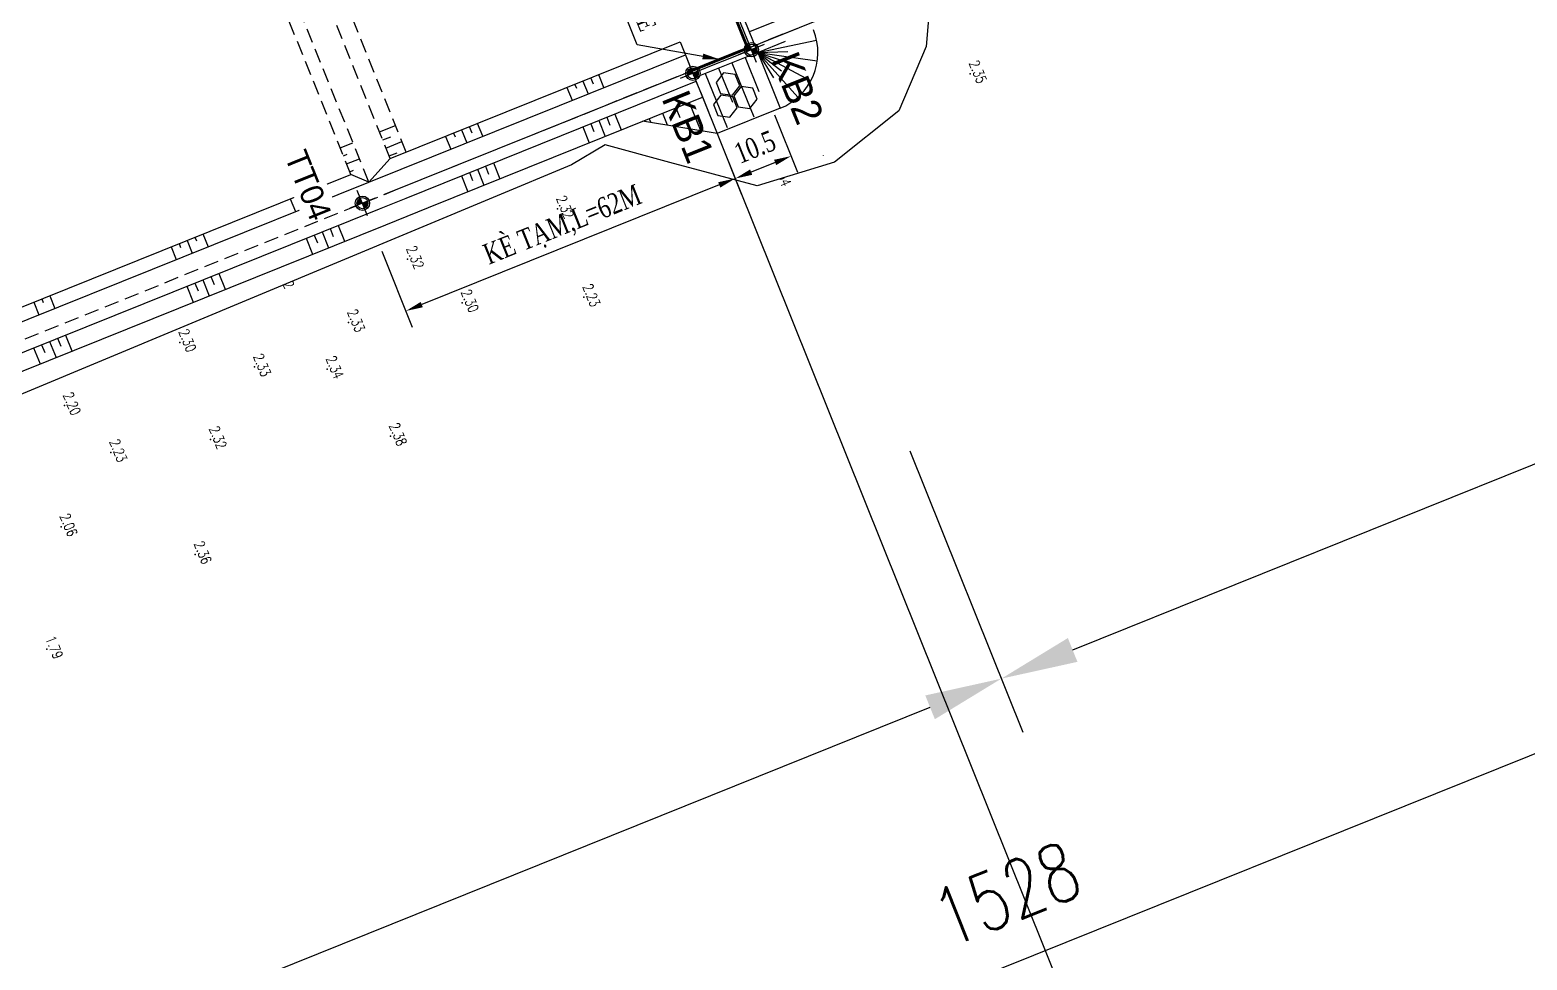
# Model space of a CAD drawing. Header units: millimetres. Extents: x 405522 to 410309, y 2303080 to 2310223.
# Drawn here: x 407684.7 to 407945.7, y 2306185.5 to 2306347.6 of the extents above; entities that cross this region are included whole.
import ezdxf
from ezdxf.enums import TextEntityAlignment as Align
from ezdxf.xclip import XClip

# ---------------------------------------------------------------- set-up
doc = ezdxf.new("R2010")
doc.units = ezdxf.units.MM
doc.header["$LTSCALE"] = 10
doc.header["$MEASUREMENT"] = 0
doc.header["$XCLIPFRAME"] = 0
doc.linetypes.add('HIDDEN', pattern=[0.375, 0.25, -0.125])
doc.layers.get('0').update_dxf_attribs({"linetype": 'CONTINUOUS'})
doc.layers.get('Defpoints').update_dxf_attribs({"linetype": 'CONTINUOUS'})
for name, color, linetype in [('Bao', 1, 'CONTINUOUS'), ('caodo', 7, 'CONTINUOUS'), ('DIM', 4, 'CONTINUOUS'), ('DLINE', 4, 'CONTINUOUS'), ('Hatch', 8, 'CONTINUOUS'), ('Ke', 3, 'CONTINUOUS'), ('Main', 3, 'CONTINUOUS'), ('Material', 8, 'CONTINUOUS'), ('MD', 8, 'CONTINUOUS'), ('mois', 3, 'CONTINUOUS'), ('text', 7, 'CONTINUOUS'), ('w', 8, 'CONTINUOUS')]:
    doc.layers.add(name, color=color, linetype=linetype)
doc.styles.add('1', font='VHAVAN_2.TTF')
doc.styles.add('Bold', font='VHAVANB_1.TTF')
doc.styles.add('Dien', font='simplex.shx', dxfattribs={"width": 0.75})
doc.styles.add('TextH', font='vntimeh.shx', dxfattribs={"width": 0.75})
doc.styles.add('txt', font='romans.shx', dxfattribs={"height": 0.2})
doc.dimstyles.new('D2', dxfattribs={"dimscale": 2, "dimtxt": 1.8, "dimasz": 1.5, "dimexe": 1.5, "dimexo": 2, "dimgap": 1, "dimtad": 1, "dimdec": 1, "dimdsep": 46, "dimtxsty": 'TextH', "dimcen": 2.5, "dimclrd": 4, "dimclre": 4, "dimclrt": 7, "dimadec": 1, "dimazin": 2, "dimtfac": 1, "dimtdec": 1, "dimtmove": 1, "dimatfit": 0, "dimfxl": 0.25, "dimtolj": 1, "dimtzin": 0, "dimlwd": -1, "dimlwe": -1, "dimarcsym": 0})
doc.dimstyles.new('D6.7', dxfattribs={"dimscale": 6.7, "dimtxt": 1.5, "dimasz": 2, "dimexe": 1.5, "dimexo": 0.5, "dimgap": 1, "dimtad": 1, "dimdec": 0, "dimdsep": 46, "dimtxsty": 'Dien', "dimcen": 1, "dimclrd": 256, "dimclre": 256, "dimclrt": 7, "dimaunit": 1, "dimadec": 3, "dimazin": 0, "dimtfac": 1, "dimtdec": 0, "dimtmove": 1, "dimatfit": 0, "dimfxl": 1, "dimtolj": 1, "dimtzin": 0, "dimlwe": -1, "dimarcsym": 0})

# ---------------------------------------------------------------- blocks, each defined once
blk = doc.blocks.new('*D3')
at = {"layer": 'Defpoints', "color": 0, "linetype": 'Continuous'}
for p in [(407836.8, 2306277.35), (407854.03, 2306234.53), (407115.96, 2305987.3)]:
    blk.add_point(p, dxfattribs=at)
at = {"layer": 'DIM', "linetype": 'Continuous'}
for p, q in [((407838.05, 2306274.24), (407857.79, 2306225.21)), ((407117.22, 2305984.19), (407136.95, 2305935.16))]:
    blk.add_line(p, q, dxfattribs=at)
at = {"layer": 'DIM', "linetype": 'Continuous', "lineweight": -2}
blk.add_line((407145.63, 2305949.48), (407841.6, 2306229.53), dxfattribs=at)
at = {"layer": 'DIM', "linetype": 'Continuous'}
for points in [[(407840.77, 2306231.6), (407842.44, 2306227.46), (407854.03, 2306234.53)], [(407144.79, 2305951.55), (407146.46, 2305947.41), (407133.19, 2305944.48)]]:
    blk.add_solid(points, dxfattribs=at)
at = {"layer": 'DIM', "color": 7, "linetype": 'Continuous', "insert": (407489.24, 2306100.38), "char_height": 10.05, "attachment_point": 5, "rotation": 21.9189, "style": 'Dien'}
blk.add_mtext('\\A1;777', dxfattribs=at)
blk = doc.blocks.new('*D4')
at = {"layer": 'Defpoints', "color": 0, "linetype": 'Continuous'}
for p in [(408115.12, 2306389.34), (408132.35, 2306346.52), (407836.8, 2306277.35)]:
    blk.add_point(p, dxfattribs=at)
at = {"layer": 'DIM', "linetype": 'Continuous'}
for p, q in [((408116.37, 2306386.23), (408136.1, 2306337.2)), ((407838.05, 2306274.24), (407857.79, 2306225.21))]:
    blk.add_line(p, q, dxfattribs=at)
at = {"layer": 'DIM', "linetype": 'Continuous', "lineweight": -2}
blk.add_line((407866.47, 2306239.54), (408119.92, 2306341.52), dxfattribs=at)
at = {"layer": 'DIM', "linetype": 'Continuous'}
for points in [[(408119.08, 2306343.59), (408120.75, 2306339.45), (408132.35, 2306346.52)], [(407865.63, 2306241.61), (407867.3, 2306237.46), (407854.03, 2306234.53)]]:
    blk.add_solid(points, dxfattribs=at)
at = {"layer": 'DIM', "color": 7, "linetype": 'Continuous', "insert": (407988.81, 2306301.4), "char_height": 10.05, "attachment_point": 5, "rotation": 21.9189, "style": 'Dien'}
blk.add_mtext('\\A1;300', dxfattribs=at)
blk = doc.blocks.new('*D6')
at = {"layer": 'Defpoints', "color": 0, "linetype": 'Continuous'}
for p in [(408519.48, 2306591.77), (407115.96, 2305987.3), (407150.7, 2305900.97)]:
    blk.add_point(p, dxfattribs=at)
at = {"layer": 'DIM', "linetype": 'Continuous'}
for p, q in [((408520.73, 2306588.66), (408571.73, 2306461.93)), ((407117.22, 2305984.19), (407154.45, 2305891.65))]:
    blk.add_line(p, q, dxfattribs=at)
at = {"layer": 'DIM', "linetype": 'Continuous', "lineweight": -2}
blk.add_line((408555.54, 2306466.25), (407163.13, 2305905.97), dxfattribs=at)
at = {"layer": 'DIM', "linetype": 'Continuous'}
for points in [[(408554.71, 2306468.33), (408556.38, 2306464.18), (408567.98, 2306471.26)], [(407162.3, 2305908.04), (407163.97, 2305903.9), (407150.7, 2305900.97)]]:
    blk.add_solid(points, dxfattribs=at)
at = {"layer": 'DIM', "color": 7, "linetype": 'Continuous', "insert": (407854.96, 2306196.99), "char_height": 10.05, "attachment_point": 5, "rotation": 21.9189, "style": 'Dien'}
blk.add_mtext('\\A1;1528', dxfattribs=at)
blk = doc.blocks.new('A$C2EB2327C')
h = blk.add_hatch(color=256)
h.paths.add_polyline_path([(0, 3.8), (0, 0), (3.8, 0, 0.414214)])
h.paths.add_polyline_path([(0, 0), (-3.8, 0, 0.414214), (0, -3.8)])
for p, q in [((9.6, 0), (-9.6, 0)), ((0, 9.6), (0, -9.6))]:
    blk.add_line(p, q)
for radius in [5, 3.85]:
    blk.add_circle((0, 0), radius)
blk = doc.blocks.new('20')
at = {"layer": 'caodo', "color": 8, "linetype": 'Continuous'}
for p in [(241.05, -968.49, 0.03), (169.09, -992.07), (142.95, -1000.84), (173.68, -1007.46, -0.09), (152.49, -1008.42, -0.02), (132.66, -1011.88, 0.01), (103.24, -1015.33, -0.02), (116.25, -1019.62, 0.01), (128.92, -1020.01, 0.02), (83.11, -1026.35, -0.12), (108.57, -1032.25), (139.96, -1031.69, 0.06), (91.19, -1034.52, -0.09), (82.53, -1047.49, -0.26), (105.91, -1052.3, 0.04), (80.03, -1068.84, -0.53)]:
    blk.add_point(p, dxfattribs=at)
at = {"layer": 'caodo', "color": 8, "linetype": 'Continuous', "style": 'txt', "width": 0.75}
for s, p in [('2.35', (241.55, -968.49, 0.03)), ('2.34', (207.49, -986.45, 0.02)), ('2.32', (169.59, -992.07)), ('2.32', (143.45, -1000.84)), ('2.32', (120.83, -1004.26)), ('2.30', (152.99, -1008.42, -0.02)), ('2.23', (174.18, -1007.46, -0.09)), ('2.33', (133.16, -1011.88, 0.01)), ('2.30', (103.74, -1015.33, -0.02)), ('2.33', (116.75, -1019.62, 0.01)), ('2.34', (129.42, -1020.01, 0.02)), ('2.20', (83.61, -1026.35, -0.12)), ('2.32', (109.07, -1032.25)), ('2.38', (140.46, -1031.69, 0.06)), ('2.23', (91.69, -1034.52, -0.09)), ('2.06', (83.03, -1047.49, -0.26)), ('2.36', (106.41, -1052.3, 0.04)), ('1.79', (80.53, -1068.84, -0.53))]:
    blk.add_text(s, height=1.8, rotation=292, dxfattribs=at).set_placement(p, align=Align.CENTER)
blk = doc.blocks.new('*D44')
at = {"layer": 'Defpoints', "color": 0, "linetype": 'Continuous'}
for p in [(407812.98, 2306336.57), (407803.21, 2306332.71), (407807.63, 2306321.72)]:
    blk.add_point(p, dxfattribs=at)
at = {"layer": 'DIM', "color": 4}
for p, q in [((407814.47, 2306332.86), (407818.49, 2306322.86)), ((407804.7, 2306329), (407808.75, 2306318.94)), ((407814.59, 2306324.52), (407810.41, 2306322.84))]:
    blk.add_line(p, q, dxfattribs=at)
at = {"layer": 'DIM', "color": 4, "linetype": 'Continuous'}
for points in [[(407814.4, 2306324.99), (407814.78, 2306324.06), (407817.37, 2306325.64)], [(407810.23, 2306323.31), (407810.6, 2306322.38), (407807.63, 2306321.72)]]:
    blk.add_solid(points, dxfattribs=at)
at = {"layer": 'DIM', "color": 7, "linetype": 'Continuous', "insert": (407811.08, 2306327.21), "char_height": 3.6, "attachment_point": 5, "rotation": 21.9189, "style": 'TextH'}
blk.add_mtext('\\A1;10.5', dxfattribs=at)
blk = doc.blocks.new('*D45')
at = {"layer": 'Defpoints', "color": 0, "linetype": 'Continuous'}
for p in [(407803.21, 2306332.71), (407744.5, 2306312.79), (407750.2, 2306298.63)]:
    blk.add_point(p, dxfattribs=at)
at = {"layer": 'DIM', "color": 4}
for p, q in [((407804.7, 2306329), (407808.75, 2306318.95)), ((407804.84, 2306320.61), (407752.99, 2306299.75)), ((407746, 2306309.08), (407751.32, 2306295.84))]:
    blk.add_line(p, q, dxfattribs=at)
at = {"layer": 'DIM', "color": 4, "linetype": 'Continuous'}
for points in [[(407804.66, 2306321.08), (407805.03, 2306320.15), (407807.63, 2306321.73)], [(407752.8, 2306300.21), (407753.17, 2306299.28), (407750.2, 2306298.63)]]:
    blk.add_solid(points, dxfattribs=at)
at = {"layer": 'DIM', "color": 7, "linetype": 'Continuous', "insert": (407777.64, 2306313.34), "char_height": 3.6, "attachment_point": 5, "rotation": 21.9189, "style": 'TextH'}
blk.add_mtext('\\A1;kÌ t¹m,l=62m', dxfattribs=at)
blk = doc.blocks.new('Graded rock')
for points in [[(3.01, 2.04), (1.97, 3.84), (-0.11, 3.84), (-1.14, 2.04), (-0.11, 0.24), (1.97, 0.24)], [(-0.3, 0.07), (-1.34, 1.87), (-3.42, 1.87), (-4.46, 0.07), (-3.42, -1.73), (-1.34, -1.73)], [(3.12, -1.8), (2.08, 0), (0, 0), (-1.04, -1.8), (0, -3.6), (2.08, -3.6)]]:
    blk.add_lwpolyline(points, close=True)
blk = doc.blocks.new('*D50')
at = {"layer": 'Defpoints', "color": 0, "linetype": 'Continuous'}
for p in [(407494.82, 2306933.31), (408995.35, 2306821.5), (407742.64, 2306317.43)]:
    blk.add_point(p, dxfattribs=at)
at = {"layer": 'Hatch', "color": 4, "linetype": 'Continuous'}
for p, q in [((407498.53, 2306934.8), (408750.32, 2307438.5)), ((408748.65, 2307434.6), (408994.23, 2306824.28)), ((407746.35, 2306318.92), (408998.14, 2306822.62))]:
    blk.add_line(p, q, dxfattribs=at)
for points in [[(408749.12, 2307434.78), (408748.19, 2307434.41), (408747.53, 2307437.38)], [(408994.7, 2306824.47), (408993.77, 2306824.09), (408995.35, 2306821.5)]]:
    blk.add_solid(points, dxfattribs=at)
at = {"layer": 'Hatch', "color": 7, "linetype": 'Continuous', "insert": (408874.97, 2307130.86), "char_height": 3.6, "attachment_point": 5, "rotation": 291.9189, "style": 'TextH'}
blk.add_mtext('\\A1;663.9', dxfattribs=at)
blk = doc.blocks.new('*D51')
at = {"layer": 'Defpoints', "color": 0, "linetype": 'Continuous'}
for p in [(407800.25, 2306340.07), (407088.98, 2306054.36), (407229.95, 2305703.42)]:
    blk.add_point(p, dxfattribs=at)
at = {"layer": 'Hatch', "color": 4, "linetype": 'Continuous'}
for p, q in [((407801.74, 2306336.36), (407942.34, 2305986.34)), ((407090.47, 2306050.65), (407231.07, 2305700.63)), ((407938.44, 2305988.01), (407232.74, 2305704.54))]:
    blk.add_line(p, q, dxfattribs=at)
for points in [[(407938.25, 2305988.47), (407938.62, 2305987.54), (407941.22, 2305989.13)], [(407232.55, 2305705), (407232.92, 2305704.07), (407229.95, 2305703.42)]]:
    blk.add_solid(points, dxfattribs=at)
at = {"layer": 'Hatch', "color": 7, "linetype": 'Continuous', "insert": (407584.17, 2305849.8), "char_height": 3.6, "attachment_point": 5, "rotation": 21.8848, "style": 'TextH'}
blk.add_mtext('\\A1;766.5', dxfattribs=at)
blk = doc.blocks.new('*D53')
at = {"layer": 'Defpoints', "color": 0, "linetype": 'Continuous'}
for p in [(407800.25, 2306340.07), (407088.98, 2306054.36), (407189, 2305805.36)]:
    blk.add_point(p, dxfattribs=at)
at = {"layer": 'Hatch', "color": 4, "linetype": 'Continuous'}
for p, q in [((407801.74, 2306336.36), (407901.39, 2306088.29)), ((407897.49, 2306089.95), (407191.79, 2305806.48)), ((407090.47, 2306050.65), (407190.12, 2305802.58))]:
    blk.add_line(p, q, dxfattribs=at)
for points in [[(407897.3, 2306090.42), (407897.67, 2306089.49), (407900.27, 2306091.07)], [(407191.6, 2305806.94), (407191.97, 2305806.02), (407189, 2305805.36)]]:
    blk.add_solid(points, dxfattribs=at)
at = {"layer": 'Hatch', "color": 7, "linetype": 'Continuous', "insert": (407543.22, 2305951.74), "char_height": 3.6, "attachment_point": 5, "rotation": 21.8848, "style": 'TextH'}
blk.add_mtext('\\A1;766.5', dxfattribs=at)
blk = doc.blocks.new('*D54')
at = {"layer": 'Defpoints', "color": 0, "linetype": 'Continuous'}
for p in [(408495.7, 2307336.05), (407494.82, 2306933.31), (407742.64, 2306317.43)]:
    blk.add_point(p, dxfattribs=at)
at = {"layer": 'Hatch', "color": 4, "linetype": 'Continuous'}
for p, q in [((407498.53, 2306934.8), (408498.49, 2307337.17)), ((408742.4, 2306722.95), (408496.82, 2307333.26)), ((407746.35, 2306318.92), (408746.31, 2306721.28))]:
    blk.add_line(p, q, dxfattribs=at)
for points in [[(408497.29, 2307333.45), (408496.36, 2307333.08), (408495.7, 2307336.05)], [(408742.87, 2306723.13), (408741.94, 2306722.76), (408743.52, 2306720.16)]]:
    blk.add_solid(points, dxfattribs=at)
at = {"layer": 'Hatch', "color": 7, "linetype": 'Continuous', "insert": (408623.14, 2307029.52), "char_height": 3.6, "attachment_point": 5, "rotation": 291.9189, "style": 'TextH'}
blk.add_mtext('\\A1;663.9', dxfattribs=at)

msp = doc.modelspace()

# ---------------------------------------------------------------- linework, layer by layer
at = {"layer": 'Bao', "const_width": 0.5, "flags": 128}
msp.add_lwpolyline([(407800.06, 2306340.54), (407809.8, 2306344.46), (407634.35, 2306780.48)], dxfattribs=at)
at = {"layer": 'Ke', "color": 8, "linetype": 'HIDDEN'}
for p, q in [((407747.49, 2306325.2), (407571.29, 2306763.08)), ((407743.74, 2306321.11), (407568.52, 2306756.58)), ((407750.27, 2306326.32), (407576.84, 2306757.34)), ((407740.62, 2306322.44), (407567.19, 2306753.46))]:
    msp.add_line(p, q, dxfattribs=at)
at = {"layer": 'Ke', "linetype": 'Continuous'}
for p, q in [((407747.49, 2306325.2), (407798.05, 2306345.54)), ((407743.74, 2306321.11), (407798.94, 2306343.32)), ((407750.25, 2306318.33), (407800.81, 2306338.68)), ((407754.15, 2306316.67), (407801.93, 2306335.9)), ((407745.61, 2306316.47), (407750.25, 2306318.33)), ((407746.73, 2306313.68), (407754.15, 2306316.67))]:
    msp.add_line(p, q, dxfattribs=at)
at = {"layer": 'Ke', "color": 7, "linetype": 'Continuous'}
for p, q in [((407778.29, 2306337.59), (407779.19, 2306335.37)), ((407779.68, 2306338.15), (407779.94, 2306337.51)), ((407781.07, 2306338.71), (407781.97, 2306336.49)), ((407782.91, 2306338.16), (407782.46, 2306339.27)), ((407784.75, 2306337.61), (407783.86, 2306339.83)), ((407785.23, 2306332.41), (407785.79, 2306331.02)), ((407786.62, 2306332.97), (407787.74, 2306330.19)), ((407758.53, 2306329.64), (407758.79, 2306328.99)), ((407759.92, 2306330.2), (407760.82, 2306327.97)), ((407761.76, 2306329.65), (407761.31, 2306330.76)), ((407763.6, 2306329.09), (407762.7, 2306331.32)), ((407781.05, 2306330.73), (407782.17, 2306327.95)), ((407782.44, 2306331.29), (407783, 2306329.9)), ((407783.84, 2306331.85), (407784.96, 2306329.07)), ((407757.14, 2306329.08), (407758.03, 2306326.85)), ((407747.49, 2306325.2), (407743.74, 2306321.11)), ((407765.47, 2306324.46), (407766.59, 2306321.67)), ((407092.11, 2306061.45), (407740.62, 2306322.44)), ((407743.74, 2306321.11), (407740.62, 2306322.44)), ((407759.9, 2306322.22), (407761.02, 2306319.43)), ((407761.29, 2306322.78), (407761.85, 2306321.39)), ((407762.68, 2306323.34), (407763.8, 2306320.55)), ((407764.07, 2306323.9), (407764.63, 2306322.51)), ((407090.72, 2306058.3), (407743.74, 2306321.11)), ((407732.84, 2306319.31), (407733.74, 2306317.08)), ((407734.68, 2306318.75), (407734.24, 2306319.87)), ((407736.52, 2306318.2), (407735.63, 2306320.43)), ((407730.06, 2306318.19), (407730.96, 2306315.96)), ((407731.45, 2306318.75), (407731.71, 2306318.1)), ((407087.82, 2306051.74), (407745.61, 2306316.47)), ((407086.08, 2306047.81), (407746.73, 2306313.68)), ((407713.44, 2306311.5), (407713.7, 2306310.85)), ((407714.83, 2306312.06), (407715.73, 2306309.83)), ((407732.82, 2306311.32), (407733.94, 2306308.54)), ((407734.22, 2306311.88), (407734.78, 2306310.49)), ((407735.61, 2306312.44), (407736.73, 2306309.66)), ((407737, 2306313), (407737.56, 2306311.61)), ((407738.39, 2306313.56), (407739.51, 2306310.78)), ((407709.26, 2306309.82), (407710.16, 2306307.59)), ((407710.66, 2306310.38), (407710.92, 2306309.73)), ((407712.05, 2306310.94), (407712.94, 2306308.71)), ((407713.42, 2306303.51), (407713.98, 2306302.12)), ((407714.81, 2306304.07), (407715.93, 2306301.29)), ((407716.2, 2306304.63), (407716.76, 2306303.24)), ((407717.59, 2306305.19), (407718.71, 2306302.41)), ((407688.11, 2306301.3), (407689.01, 2306299.08)), ((407712.03, 2306302.95), (407713.15, 2306300.17)), ((407685.33, 2306300.18), (407686.22, 2306297.96)), ((407686.72, 2306300.74), (407686.98, 2306300.09)), ((407688.09, 2306293.32), (407689.21, 2306290.54)), ((407689.48, 2306293.88), (407690.04, 2306292.49)), ((407690.87, 2306294.44), (407691.99, 2306291.66)), ((407685.31, 2306292.2), (407686.43, 2306289.42)), ((407686.7, 2306292.76), (407687.26, 2306291.37))]:
    msp.add_line(p, q, dxfattribs=at)
at = {"layer": 'Ke', "color": 8, "linetype": 'Continuous'}
for p, q in [((407745.62, 2306329.84), (407748.4, 2306330.96)), ((407738.76, 2306327.08), (407740.98, 2306327.97)), ((407746.18, 2306328.45), (407747.57, 2306329.01)), ((407746.74, 2306327.05), (407749.52, 2306328.17)), ((407739.32, 2306325.68), (407739.96, 2306325.95)), ((407739.87, 2306324.29), (407742.1, 2306325.19)), ((407747.3, 2306325.66), (407748.69, 2306326.22)), ((407740.43, 2306322.9), (407741.08, 2306323.16))]:
    msp.add_line(p, q, dxfattribs=at)
at = {"layer": 'Main'}
for p, q in [((407810.45, 2306344.18), (407629.22, 2306794.58)), ((407811.55, 2306343.71), (407630, 2306794.9)), ((407798.05, 2306345.54), (407801.93, 2306335.9))]:
    msp.add_line(p, q, dxfattribs=at)
at = {"layer": 'Main', "linetype": 'Continuous'}
for p, q in [((407810.45, 2306344.18), (407800.25, 2306340.07)), ((407811.55, 2306343.71), (407800.56, 2306339.29)), ((407800.43, 2306339.61), (407800.06, 2306340.54)), ((407815.47, 2306333.97), (407804.48, 2306329.55)), ((407804.48, 2306329.55), (407791.49, 2306331.7))]:
    msp.add_line(p, q, dxfattribs=at)
at = {"layer": 'Main', "flags": 128}
msp.add_lwpolyline([(407811.55, 2306343.71), (407810.45, 2306344.18)], dxfattribs=at)
at = {"layer": 'Main', "linetype": 'Continuous'}
msp.add_arc((407811.55, 2306343.71), 10.5, 291.9189, 21.9189, dxfattribs=at)
at = {"layer": 'MD', "color": 8, "linetype": 'Continuous'}
msp.add_line((407820.39, 2306351.41), (407810.11, 2306347.28), dxfattribs=at)
at = {"layer": 'MD', "linetype": 'Continuous'}
for p, q in [((407811.55, 2306343.71), (407821.82, 2306345.88)), ((407811.55, 2306343.71), (407816.42, 2306345.67)), ((407813.51, 2306345.95), (407816.02, 2306346.96)), ((407809.37, 2306342.84), (407811.77, 2306336.89)), ((407811.55, 2306343.71), (407816.79, 2306343.89)), ((407811.55, 2306343.71), (407815.47, 2306333.97)), ((407811.55, 2306343.71), (407814.32, 2306339.26)), ((407811.55, 2306343.71), (407818.56, 2306335.9)), ((407811.55, 2306343.71), (407815.68, 2306340.48)), ((407811.55, 2306343.71), (407820.81, 2306338.77)), ((407811.55, 2306343.71), (407816.54, 2306342.08)), ((407811.55, 2306343.71), (407821.94, 2306342.24)), ((407802.42, 2306340.04), (407806.21, 2306330.62)), ((407804.74, 2306340.97), (407807.13, 2306335.03)), ((407807.06, 2306341.91), (407810.85, 2306332.48)), ((407799.61, 2306334.96), (407801.5, 2306330.27)), ((407801.55, 2306336.83), (407802.95, 2306333.35)), ((407792.65, 2306332.16), (407792.92, 2306331.49)), ((407794.97, 2306333.1), (407795.78, 2306331.09)), ((407797.29, 2306334.03), (407797.96, 2306332.35)), ((407822.95, 2306325.75), (407822.98, 2306325.71))]:
    msp.add_line(p, q, dxfattribs=at)
at = {"layer": 'mois', "color": 6, "linetype": 'HIDDEN'}
msp.add_lwpolyline([(406742.66, 2306987.54), (407088.98, 2306054.36), (408088.11, 2306456.46), (407716.71, 2307379.48)], close=True, dxfattribs=at)
at = {"layer": 'w', "linetype": 'Continuous', "flags": 128}
msp.add_lwpolyline([(407920.28, 2306854.97), (408077.54, 2306473.33), (407988.58, 2306432.55), (407947.61, 2306417.49), (407889.54, 2306388.45), (407877.86, 2306382.6), (407867.21, 2306382), (407845.7, 2306372.6), (407838.95, 2306367.13), (407841.84, 2306355.85), (407840.91, 2306344.75), (407836.13, 2306333.53), (407824.93, 2306324.56), (407811.47, 2306320.44), (407796.23, 2306324.52), (407784.95, 2306327.6), (407779.08, 2306324.1), (407533.91, 2306221.91), (407446.84, 2306519.09)], dxfattribs=at)

# ---------------------------------------------------------------- block references
at = {"layer": 'caodo', "linetype": 'Continuous'}
ref = msp.add_blockref('20', (407607.56, 2307308.49, 2.32), dxfattribs=at)
XClip(ref).set_block_clipping_path([(-1349.6056714252, -661.9058657554), (-160.2432635269, -789.0626177704), (-158.37, -682.7400000002), (-152.5537012776, -565.1435954412), (-154.4567852021, -515.7710593813), (-164.5656294519, -479.7079773764), (-169.8483049072, -457.4688106682), (-166.8279659872, -442.0162156662), (-126.7827336918, -389.4443280851), (-106.0518872158, -361.8542004311), (-63.7794437606, -462.4105278351), (-33.4664476524, -538.7088304474), (-26.8309580461, -536.6440252331), (-14.1947287806, -530.290072049), (2.8735610212, -522.7809317391), (21.7790860042, -516.4300709004), (33.4963699727, -516.3916891841), (41.8323397201, -526.5245847343), (49.3870018656, -538.8965703272), (57.5814736318, -547.8425059784), (240.790552864, -478.5933098081), (312.7168333768, -453.5233669193), (469.9752955258, -835.1642690971), (381.01757411, -875.9365015272), (340.0535600581, -891.0018749475), (281.9833174138, -920.0360526661), (270.299792853, -925.8934261841), (259.6497187838, -926.485182072), (238.1363249943, -935.8876169724), (231.3903178959, -941.3565830942), (234.2801903864, -952.6351198461), (233.349513785, -963.7375780144), (228.571532146, -974.9643217223), (217.3702047821, -983.9257580563), (203.9138266848, -988.0474594873), (188.6712767056, -983.9718116582), (177.3884057824, -980.8930276111), (171.5204358988, -984.3872820092), (-73.6457281185, -1086.5773775354), (-160.7232604475, -789.403599048), (-175.8663177838, -787.8968891632), (-1242.6150691518, -731.5018647434), (-1048.644501777, -1275.3187000523), (-581.3011768161, -1893.663355621), (45.2581508098, -1711.1176481554), (672.5305126871, -1468.6534206932), (1174.4624007965, -665.2848953921), (720.1397881705, 463.7992460099), (-44.8650585066, 588.3045099438), (-757.8349164568, 52.9536143756)])
at = {"layer": 'DLINE', "xscale": 0.2499999999611431, "yscale": 0.25, "zscale": 0.25, "rotation": 291.9189438703218}
for p in [(407810.45, 2306344.18), (407800.25, 2306340.07), (407742.64, 2306317.43)]:
    msp.add_blockref('A$C2EB2327C', p, dxfattribs=at)
at = {"layer": 'Material', "rotation": 291.9189438950726}
msp.add_blockref('Graded rock', (407807.19, 2306335.97), dxfattribs=at)

# ---------------------------------------------------------------- texts
at = {"layer": 'text', "style": 'TextH', "width": 0.75}
msp.add_text('mÐp tuyÕn kÌ', height=3.06, rotation=291.9189, dxfattribs=at).set_placement((407783.15, 2306371.09), align=Align.MIDDLE_LEFT)
at = {"layer": 'text', "style": 'Bold'}
for s, p in [('kb2', (407813.83, 2306342.45)), ('kb1', (407794.74, 2306335.7))]:
    msp.add_text(s, height=5, rotation=291.9189, dxfattribs=at).set_placement(p)

# ---------------------------------------------------------------- dimensions: what is measured, and where the dimension line sits
at = {"layer": 'DIM', "linetype": 'Continuous'}
for base, p1, p2, picture, middle in [((407150.7, 2305900.97), (408519.48, 2306591.77), (407115.96, 2305987.3), '*D6', (407854.96, 2306196.99)), ((408132.35, 2306346.52), (407836.8, 2306277.35), (408115.12, 2306389.34), '*D4', (407988.81, 2306301.4)), ((407854.03, 2306234.53), (407115.96, 2305987.3), (407836.8, 2306277.35), '*D3', (407489.24, 2306100.38))]:
    dim = msp.add_linear_dim(base=base, p1=p1, p2=p2, angle=21.9189, dimstyle='D6.7', dxfattribs=at)
    dim.commit()
    dim.dimension.update_dxf_attribs({"geometry": picture, "text_midpoint": middle})
dim = msp.add_linear_dim(base=(407807.63, 2306321.72), p1=(407812.98, 2306336.57), p2=(407803.21, 2306332.71), angle=21.9189, dimstyle='D2', dxfattribs=at)
dim.commit()
dim.dimension.update_dxf_attribs({"geometry": '*D44', "text_midpoint": (407812.5, 2306323.68), "dimtype": 160})
dim = msp.add_linear_dim(base=(407750.2, 2306298.63), p1=(407803.21, 2306332.71), p2=(407744.5, 2306312.79), angle=21.9189, text='kÌ t¹m,l=62m', dimstyle='D2', dxfattribs=at)
dim.commit()
dim.dimension.update_dxf_attribs({"geometry": '*D45', "text_midpoint": (407779.45, 2306308.86), "dimtype": 160})

# ---------------------------------------------------------------- leaders
msp.add_leader([(407804.93, 2306342.5), (407790.56, 2306345.04), (407780.53, 2306369.98)], dimstyle='D2', override={"dimgap": 1, "dimtad": 0}, dxfattribs=at)

# ---------------------------------------------------------------- next in the draw order: wipeouts: each hides what was drawn before it
at = {"linetype": 'Continuous'}
msp.add_wipeout([(407727.66, 2306326.11), (407732.3, 2306314.58), (407738, 2306316.87), (407733.36, 2306328.4)], dxfattribs=at).dxf.layer = 'text'

# ---------------------------------------------------------------- next in the draw order: texts
at = {"layer": 'text', "linetype": 'Continuous', "style": '1'}
msp.add_text('tt04', height=4, rotation=291.9189, dxfattribs=at).set_placement((407730.87, 2306326.36), align=Align.MIDDLE_LEFT)

# ---------------------------------------------------------------- next in the draw order: dimensions: what is measured, and where the dimension line sits
at = {"layer": 'Hatch', "linetype": 'Continuous'}
for p1, p2, distance, picture, middle in [((407494.82, 2306933.31), (407742.64, 2306317.43), 1350.33, '*D50', (408874.97, 2307130.86)), ((407742.64, 2306317.43), (407494.82, 2306933.31), -1078.87, '*D54', (408623.14, 2307029.52)), ((407800.25, 2306340.07), (407088.98, 2306054.36), 378.2, '*D51', (407584.17, 2305849.8)), ((407800.25, 2306340.07), (407088.98, 2306054.36), 268.34, '*D53', (407543.22, 2305951.74))]:
    dim = msp.add_aligned_dim(p1=p1, p2=p2, distance=distance, dimstyle='D2', dxfattribs=at)
    dim.commit()
    dim.dimension.update_dxf_attribs({"geometry": picture, "text_midpoint": middle})

doc.saveas('drawing.dxf')
